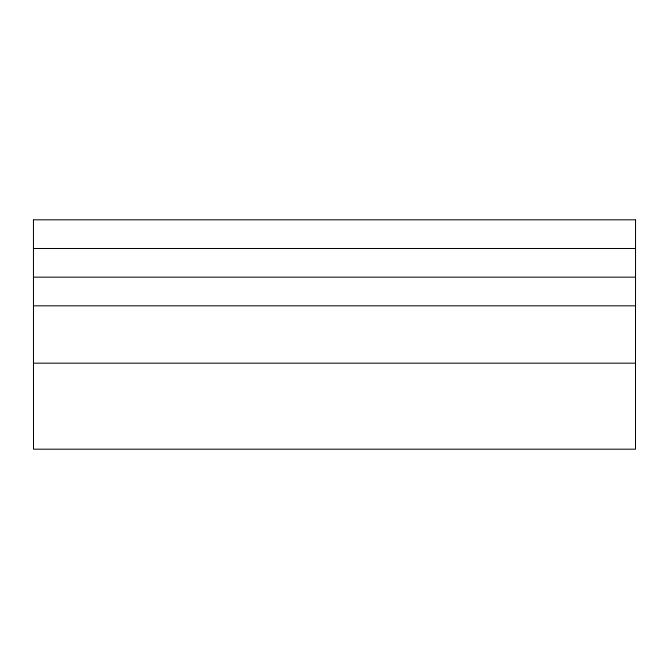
<?xml version="1.0" encoding="UTF-8"?>
<svg xmlns="http://www.w3.org/2000/svg" width="669" height="669" viewBox="0 0 669 669"><rect width="100%" height="100%" fill="white"/><g stroke="black" fill="none" stroke-linecap="round" stroke-linejoin="round"><path stroke-width="1" d="M33.801 219.817L635.199 219.817M33.45 248.483L635.55 248.483M33.45 277.158L635.55 277.158M33.45 305.825L635.55 305.825M33.5 363.175L635.5 363.175L635.55 219.817M635.5 363.175L635.5 449.183L33.5 449.183L33.45 219.817"/></g></svg>
